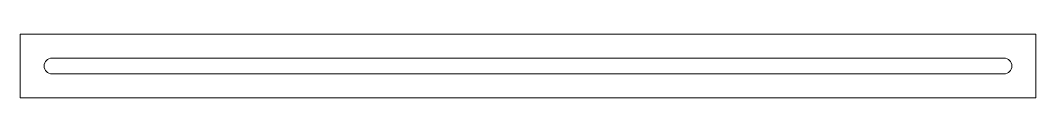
# Model space of a CAD drawing. Header units: inches. Extents: x 28 to 188, y 140 to 150.
import ezdxf

# ---------------------------------------------------------------- set-up
doc = ezdxf.new("R2010")
doc.units = ezdxf.units.IN
doc.header["$MEASUREMENT"] = 0
doc.layers.add('Layer 1', color=7, linetype='Continuous')

msp = doc.modelspace()

# ---------------------------------------------------------------- linework, layer by layer
at = {"layer": 'Layer 1', "color": 179, "lineweight": 9, "true_color": 0x1d1d1b}
msp.add_lwpolyline([(188.46, 150.4), (28.46, 150.4), (28.46, 140.4), (188.46, 140.4), (188.46, 150.4)], dxfattribs=at)
msp.add_open_spline([(183.46, 146.65), (184.15, 146.65), (184.71, 146.09), (184.71, 145.4), (184.71, 144.71), (184.15, 144.15), (183.46, 144.15), (183.46, 144.15), (33.46, 144.15), (33.46, 144.15), (32.77, 144.15), (32.21, 144.71), (32.21, 145.4), (32.21, 146.09), (32.77, 146.65), (33.46, 146.65), (33.46, 146.65), (183.46, 146.65), (183.46, 146.65)], degree=3, knots=[0, 0, 0, 0, 1, 1, 1, 2, 2, 2, 3, 3, 3, 4, 4, 4, 5, 5, 5, 6, 6, 6, 6], dxfattribs=at)

doc.saveas('drawing.dxf')
